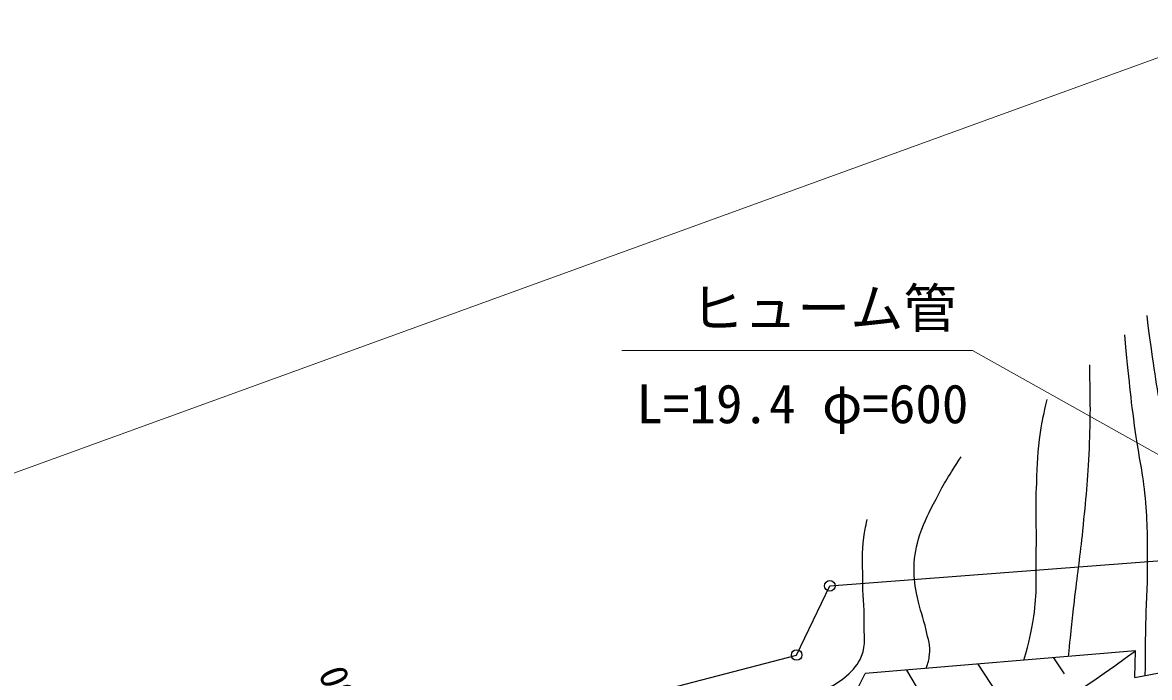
# Model space of a CAD drawing. Units: millimetres, scale not verified. Extents: x 40000 to 680000, y 20000 to 380000.
# Drawn here: x 143324 to 196320, y 309624 to 340436 of the extents above; entities that cross this region are included whole.
import ezdxf
from ezdxf.enums import TextEntityAlignment as Align

# ---------------------------------------------------------------- set-up
doc = ezdxf.new("R2010")
doc.units = ezdxf.units.MM
doc.header["$LTSCALE"] = 1000
doc.linetypes.add('CHAIN', pattern=[18.5, 12, -1.5, 3.5, -1.5])
for name, color, linetype, lineweight in [('M-BGD', 7, 'Continuous', 25), ('M-BMK', 2, 'CHAIN', 13), ('M-BMK-ROW', 30, 'Continuous', 25), ('M-STR-HTXT', 7, 'Continuous', 13), ('S-STR-HTXT', 7, 'Continuous', 13)]:
    doc.layers.add(name, color=color, linetype=linetype, lineweight=lineweight)
doc.styles.add('ＭＳ ゴシック', font='')
doc.styles.get('ＭＳ ゴシック').set_extended_font_data('MS Gothic')

msp = doc.modelspace()

# ---------------------------------------------------------------- linework, layer by layer
at = {"layer": 'M-BGD'}
for p, q in [((195670, 310875), (182945, 309811)), ((195636, 309624), (195670, 310875)), ((195636, 309624), (201389, 310749)), ((190271, 307191), (188265, 310256)), ((192317, 309792), (191819, 310553)), ((181686, 307308), (182945, 309811)), ((184893, 309974), (186329, 307544))]:
    msp.add_line(p, q, dxfattribs=at)
msp.add_arc((110174, 430339), 146906, 290.57004, 305.59012, dxfattribs=at)
for points, knots in [([(198377, 310160), (198454, 311453), (198461, 311856), (198410, 312942), (198343, 314343), (198143, 315115), (197918, 316499), (197644, 318191), (197401, 319123), (197106, 320811), (196841, 322326), (196684, 323174), (196468, 324696), (196360, 325457), (196324, 325703), (196207, 326646)], [0, 0, 0, 0, 1, 1, 1, 2, 2, 2, 3, 3, 3, 4, 4, 4, 5, 5, 5, 5]), ([(196125, 309719), (196131, 310814), (196134, 311095), (196150, 311977), (196171, 313172), (196240, 313840), (196235, 315034), (196230, 316309), (196238, 317027), (196104, 318294), (195987, 319416), (195822, 320031), (195667, 321149), (195418, 322939), (195373, 323532), (195158, 325748)], [0, 0, 0, 0, 1, 1, 1, 2, 2, 2, 3, 3, 3, 4, 4, 4, 5, 5, 5, 5]), ([(192511, 310611), (192655, 311982), (192692, 312330), (192816, 313431), (192954, 314642), (193065, 315316), (193187, 316528), (193338, 318037), (193430, 318884), (193493, 320399), (193558, 321936), (193547, 322462), (193509, 324337)], [0, 0, 0, 0, 1, 1, 1, 2, 2, 2, 3, 3, 3, 4, 4, 4, 4]), ([(190411, 310435), (190681, 311369), (190750, 311678), (190877, 312492), (191054, 313626), (190967, 314280), (190994, 315428), (191024, 316731), (190958, 317464), (191016, 318766), (191058, 319700), (191054, 320228), (191200, 321151), (191296, 321761), (191338, 321980), (191513, 322702)], [0, 0, 0, 0, 1, 1, 1, 2, 2, 2, 3, 3, 3, 4, 4, 4, 5, 5, 5, 5]), ([(185805, 310050), (185916, 310317), (185945, 310436), (185981, 310694), (186046, 311146), (185901, 311403), (185812, 311851), (185691, 312460), (185526, 312780), (185406, 313390), (185300, 313930), (185234, 314240), (185252, 314790), (185272, 315410), (185336, 315765), (185529, 316356), (185750, 317033), (185962, 317382), (186286, 318017), (186696, 318821), (186878, 319087), (187468, 320004)], [0, 0, 0, 0, 1, 1, 1, 2, 2, 2, 3, 3, 3, 4, 4, 4, 5, 5, 5, 6, 6, 6, 7, 7, 7, 7]), ([(165974, 307649), (166197, 307312), (166298, 307195), (166551, 306946), (166954, 306550), (167267, 306423), (167773, 306173), (168326, 305900), (168686, 305832), (169299, 305765), (170521, 305631), (171233, 305597), (172447, 305793), (173118, 305902), (173503, 305961), (174137, 306207), (175172, 306610), (175685, 306988), (176699, 307444), (177454, 307784), (177891, 307943), (178665, 308237), (179579, 308585), (180154, 308621), (181034, 309048), (181466, 309257), (181713, 309388), (182072, 309707), (182409, 310007), (182608, 310204), (182777, 310623), (183012, 311207), (182885, 311602), (182902, 312232), (182924, 313039), (182834, 313491), (182836, 314298), (182839, 315045), (182792, 315469), (182895, 316208), (182941, 316540), (182957, 316662), (183044, 317052)], [0, 0, 0, 0, 1, 1, 1, 2, 2, 2, 3, 3, 3, 4, 4, 4, 5, 5, 5, 6, 6, 6, 7, 7, 7, 8, 8, 8, 9, 9, 9, 10, 10, 10, 11, 11, 11, 12, 12, 12, 13, 13, 13, 14, 14, 14, 14])]:
    msp.add_open_spline(points, degree=3, knots=knots, dxfattribs=at)
at = {"layer": 'M-BMK'}
msp.add_arc((110125, 430430), 160008, 291.12322, 327.10492, dxfattribs=at)
at = {"layer": 'M-BMK-ROW'}
for p, q in [((181288, 313938), (197995, 315203)), ((179729, 310680), (181288, 313938)), ((171173, 308444), (179729, 310680))]:
    msp.add_line(p, q, dxfattribs=at)
for centre in [(181289, 313937), (179730, 310680)]:
    msp.add_circle(centre, 250, dxfattribs=at)
at = {"layer": 'M-STR-HTXT'}
msp.add_line((59946, 289107), (198152, 339296), dxfattribs=at)
at = {"layer": 'S-STR-HTXT'}
msp.add_lwpolyline([(214368, 310239), (188000, 325000), (171500, 325000)], dxfattribs=at)

# ---------------------------------------------------------------- texts
at = {"layer": 'M-BGD', "style": 'ＭＳ ゴシック'}
msp.add_text('R=160', height=1320, rotation=111.12, dxfattribs=at).set_placement((160403, 306261), align=Align.BOTTOM_LEFT)
at = {"layer": 'M-STR-HTXT', "style": 'ＭＳ ゴシック'}
msp.add_text('L=19.4 φ=600', height=1833, dxfattribs=at).set_placement((180000, 322500), align=Align.MIDDLE_CENTER)
at = {"layer": 'S-STR-HTXT', "style": 'ＭＳ ゴシック'}
msp.add_text('ヒューム管', height=1833, dxfattribs=at).set_placement((181000, 327000), align=Align.MIDDLE_CENTER)

doc.saveas('drawing.dxf')
